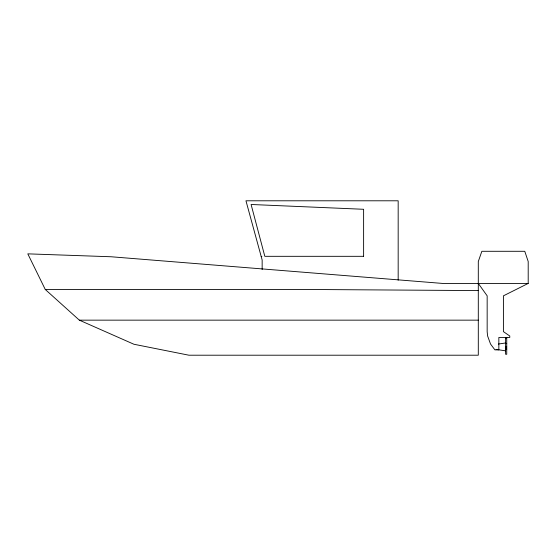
<?xml version="1.0" encoding="UTF-8"?>
<svg xmlns="http://www.w3.org/2000/svg" width="556" height="556" viewBox="0 0 556 556"><rect width="100%" height="100%" fill="white"/><g stroke="black" fill="none" stroke-linecap="round" stroke-linejoin="round"><path stroke-width="0.83" d="M528.2 283.421L442.513 283.421L111.11 256.761L27.8 253.849L45.272 289.481L79.341 320.152L133.92 344.254L188.901 355.208L478.299 355.208L478.299 261.515L481.85 251.291L524.774 251.291L528.2 261.515L528.2 283.421L503.409 295.841L503.409 331.626L509.776 336.005L509.776 337.464L498.843 337.464L498.843 349.877L494.896 349.877L490.538 344.039L487.619 336.005L487.16 331.626L487.16 295.841L478.299 283.421M498.405 344.046L505.612 342.976M261.181 256.455L261.89 256.455M45.272 289.481L308.879 289.481L478.299 290.579M79.341 320.152L478.299 320.152M505.612 337.853L506.738 337.853M505.612 343.504L506.738 343.504M505.612 346.902L506.738 346.902M505.612 348.112L506.738 348.112M505.612 349.328L506.738 349.328M496.001 349.397L505.612 350.829M506.738 337.763L506.738 354.269L505.612 354.269L505.612 337.763M398.172 280.203L398.172 200.792L245.96 200.792L262.154 260.013L262.154 269.57M363.617 256.316L264.816 256.316L251.097 204.483L363.617 209.285L363.617 256.316"/></g></svg>
